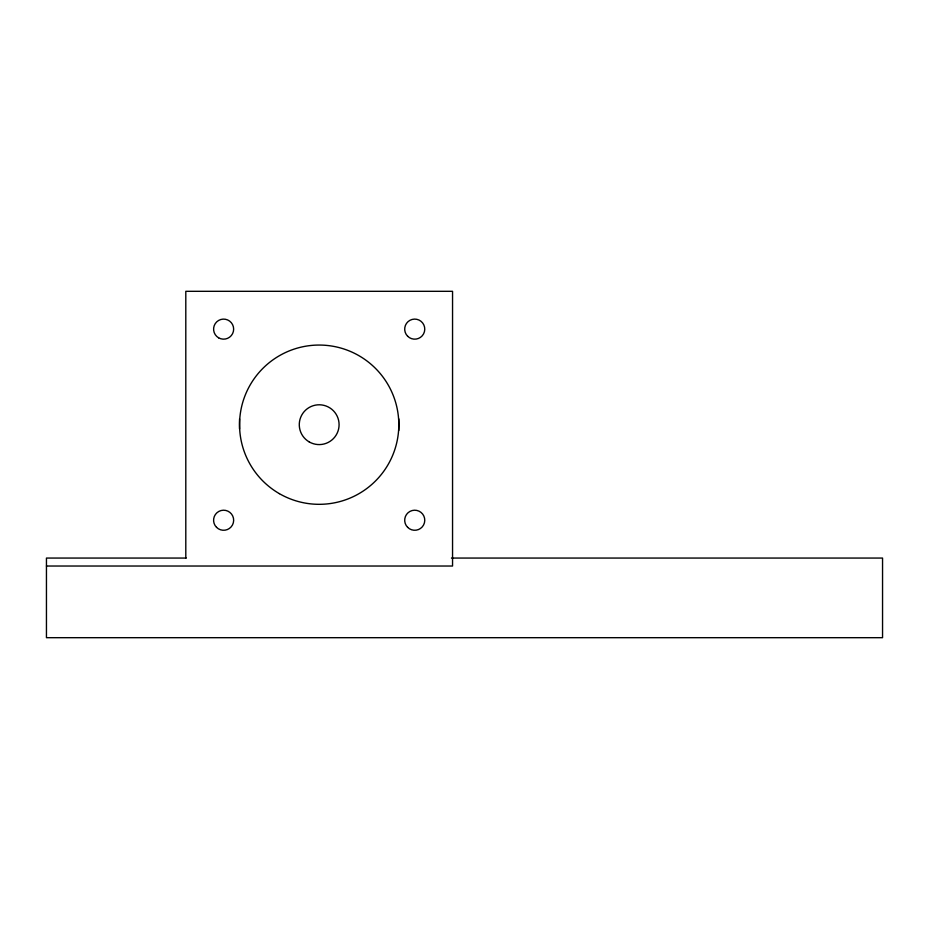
<?xml version="1.0" encoding="UTF-8"?>
<svg xmlns="http://www.w3.org/2000/svg" width="929" height="929" viewBox="0 0 929 929"><rect width="100%" height="100%" fill="white"/><g stroke="black" fill="none" stroke-linecap="round" stroke-linejoin="round"><path stroke-width="1.39" d="M186.23 558.062L46.45 558.062L46.45 637.689L882.55 637.689L882.55 558.062L451.448 558.062M46.45 566.028L452.551 566.028L452.551 291.311L185.8 291.311L185.8 558.062M398.808 418.886L398.808 430.487M239.554 418.886L239.554 429.035M407.634 527.335A10.033 10.033 0 0 0 424.425 522.841A10.033 10.033 0 0 0 412.139 510.544A10.033 10.033 0 0 0 407.634 527.335M216.527 527.335A10.033 10.033 0 0 0 233.318 522.841A10.033 10.033 0 0 0 221.032 510.544A10.033 10.033 0 0 0 216.527 527.335M407.634 336.228A10.033 10.033 0 0 0 424.425 331.723A10.033 10.033 0 0 0 412.139 319.437A10.033 10.033 0 0 0 407.634 336.228M279.362 493.647A79.627 79.627 0 0 0 398.808 424.681A79.627 79.627 0 0 0 279.362 355.726A79.627 79.627 0 0 0 279.362 493.647M218.605 337.819A10.033 10.033 0 0 0 233.655 329.133A10.033 10.033 0 0 0 218.605 320.447A10.033 10.033 0 0 0 218.605 337.819M309.229 441.925A19.904 19.904 0 0 0 339.085 424.681A19.904 19.904 0 0 0 309.229 407.448A19.904 19.904 0 0 0 309.229 441.925"/></g></svg>
